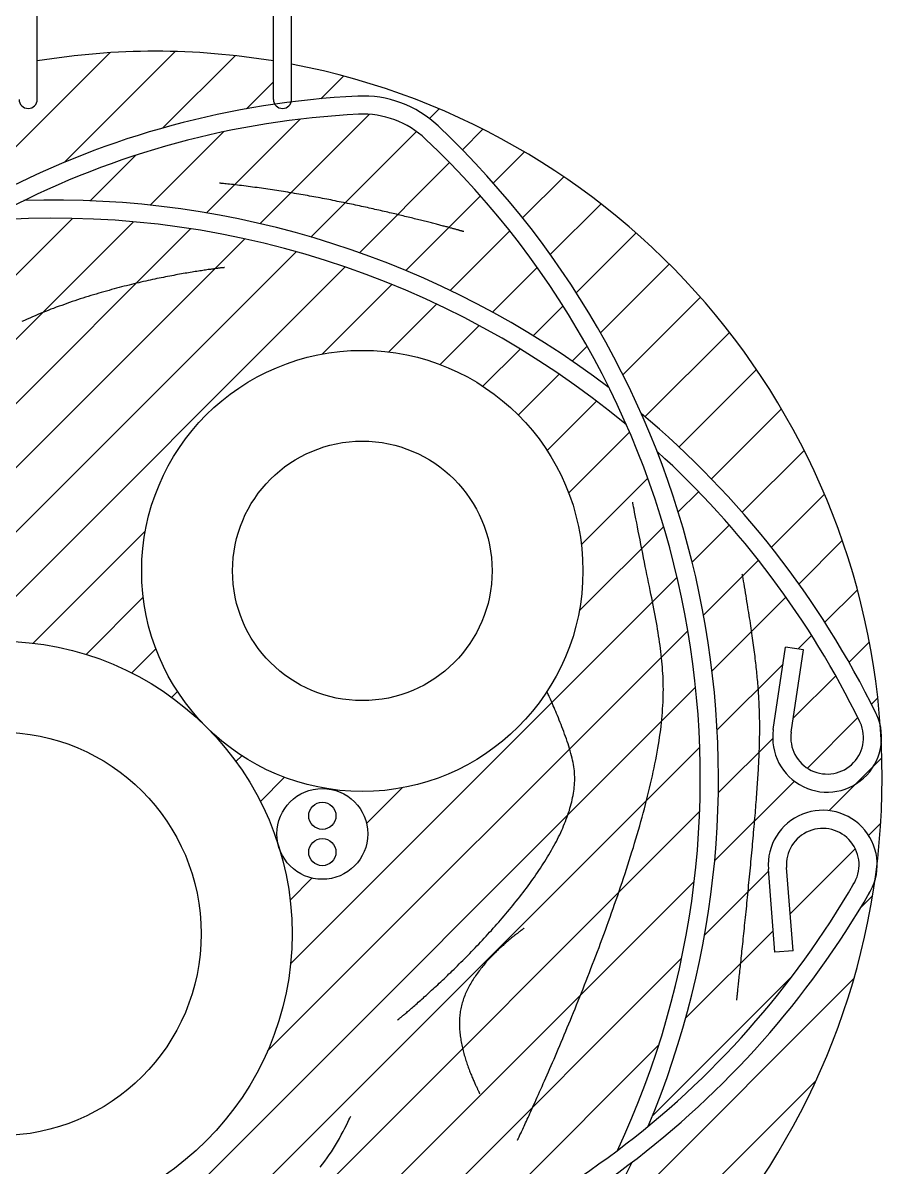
# Model space of a CAD drawing. Extents: x 443 to 1217, y -1921 to -677.
# Drawn here: x 564.62 to 577.21, y -1448.33 to -1431.55 of the extents above; entities that cross this region are included whole.
import ezdxf

# ---------------------------------------------------------------- set-up
doc = ezdxf.new("R2010")
doc.units = 0
doc.header["$MEASUREMENT"] = 0
for name, color, linetype in [('2', 2, 'CONTINUOUS'), ('3', 8, 'CONTINUOUS'), ('5', 7, 'CONTINUOUS')]:
    doc.layers.add(name, color=color, linetype=linetype)

msp = doc.modelspace()

# ---------------------------------------------------------------- linework, layer by layer
at = {"layer": '2', "color": 8, "linetype": 'Continuous'}
for p, q in [((563.654, -1434.22), (565.89, -1431.984)), ((565.224, -1433.591), (566.849, -1431.967)), ((566.669, -1433.088), (567.73, -1432.028)), ((568.982, -1432.659), (569.316, -1432.326)), ((567.893, -1432.807), (568.289, -1432.41)), ((570.586, -1432.939), (570.717, -1432.808)), ((567.308, -1434.334), (568.683, -1432.958)), ((568.092, -1434.491), (569.695, -1432.888)), ((566.48, -1434.22), (567.556, -1433.144)), ((568.839, -1434.687), (570.386, -1433.139)), ((571.06, -1433.408), (571.361, -1433.107)), ((565.602, -1434.156), (566.269, -1433.488)), ((571.513, -1433.896), (571.97, -1433.439)), ((569.55, -1434.917), (570.871, -1433.596)), ((571.943, -1434.408), (572.546, -1433.805)), ((570.23, -1435.179), (571.324, -1434.084)), ((572.348, -1434.944), (573.092, -1434.201)), ((558.024, -1442.676), (566.236, -1434.464)), ((558.214, -1441.544), (565.343, -1434.415)), ((558.211, -1443.431), (567.075, -1434.566)), ((570.88, -1435.47), (571.753, -1434.597)), ((572.729, -1435.506), (573.607, -1434.628)), ((558.436, -1444.147), (567.869, -1434.714)), ((562.551, -1440.974), (568.623, -1434.902)), ((563.83, -1440.638), (569.341, -1435.126)), ((571.503, -1435.79), (572.157, -1435.135)), ((573.084, -1436.092), (574.093, -1435.084)), ((569.007, -1436.402), (570.026, -1435.383)), ((569.979, -1436.372), (570.681, -1435.67)), ((573.413, -1436.706), (574.549, -1435.57)), ((572.099, -1436.136), (572.536, -1435.698)), ((570.735, -1436.557), (571.306, -1435.986)), ((573.737, -1437.323), (574.975, -1436.085)), ((571.36, -1436.874), (571.905, -1436.33)), ((572.669, -1436.507), (572.889, -1436.288)), ((571.88, -1437.296), (572.478, -1436.699)), ((574.235, -1437.767), (575.372, -1436.63)), ((572.302, -1437.816), (573.025, -1437.093)), ((574.71, -1438.234), (575.737, -1437.207)), ((572.619, -1438.441), (573.511, -1437.549)), ((575.162, -1438.724), (576.07, -1437.816)), ((572.805, -1439.198), (573.777, -1438.225)), ((574.224, -1438.72), (574.522, -1438.422)), ((575.59, -1439.238), (576.368, -1438.459)), ((564.765, -1440.644), (566.41, -1438.999)), ((572.774, -1440.17), (574.011, -1438.933)), ((574.429, -1439.457), (574.973, -1438.913)), ((575.994, -1439.776), (576.63, -1439.14)), ((574.596, -1440.232), (575.4, -1439.428)), ((568.539, -1445.347), (574.208, -1439.678)), ((576.373, -1440.338), (576.851, -1439.861)), ((565.543, -1440.808), (566.38, -1439.971)), ((574.72, -1441.049), (575.803, -1439.967)), ((568.202, -1446.625), (574.366, -1440.461)), ((575.982, -1440.729), (576.18, -1440.531)), ((566.213, -1441.08), (566.565, -1440.727)), ((576.728, -1440.925), (577.026, -1440.627)), ((574.795, -1441.916), (575.762, -1440.95)), ((575.912, -1441.741), (576.533, -1441.121)), ((565.041, -1450.729), (574.479, -1441.29)), ((566.797, -1441.438), (566.883, -1441.352)), ((577.056, -1441.539), (577.149, -1441.446)), ((576.118, -1442.477), (576.849, -1441.746)), ((574.812, -1442.841), (575.609, -1442.044)), ((565.99, -1450.721), (574.54, -1442.171)), ((567.739, -1442.38), (567.824, -1442.294)), ((576.437, -1443.1), (577.21, -1442.327)), ((568.097, -1442.964), (568.449, -1442.611)), ((574.758, -1443.838), (575.927, -1442.668)), ((569.198, -1442.804), (569.206, -1442.796)), ((569.654, -1443.289), (570.178, -1442.766)), ((567.017, -1450.636), (574.538, -1443.115)), ((577.016, -1443.463), (577.193, -1443.286)), ((575.865, -1444.614), (576.821, -1443.658)), ((574.611, -1444.927), (575.549, -1443.988)), ((568.149, -1450.447), (574.458, -1444.137)), ((568.533, -1444.411), (568.854, -1444.09)), ((576.901, -1444.52), (577.072, -1444.348)), ((574.333, -1446.145), (575.618, -1444.861)), ((569.431, -1450.106), (574.274, -1445.263)), ((572.893, -1449.469), (576.799, -1445.564)), ((573.847, -1447.574), (575.904, -1445.517)), ((570.981, -1449.498), (573.937, -1446.542)), ((571, -1452.305), (576.244, -1447.061))]:
    msp.add_line(p, q, dxfattribs=at)
at = {"layer": '3', "color": 3, "linetype": 'Continuous'}
for p, q in [((564.826, -1432.669), (564.826, -1429.032)), ((568.289, -1432.669), (568.289, -1429.032)), ((568.556, -1432.669), (568.556, -1429.032)), ((575.618, -1441.912), (575.799, -1440.702)), ((576.062, -1440.741), (575.799, -1440.702)), ((575.881, -1441.951), (576.062, -1440.741)), ((575.642, -1445.176), (575.546, -1443.956)), ((575.908, -1445.155), (575.812, -1443.936)), ((575.908, -1445.155), (575.642, -1445.176))]:
    msp.add_line(p, q, dxfattribs=at)
at = {"layer": '3', "color": 3}
for p, q in [((567.504, -1433.899), (567.497, -1433.897)), ((567.513, -1433.899), (567.504, -1433.899)), ((567.525, -1433.901), (567.513, -1433.899)), ((567.54, -1433.901), (567.525, -1433.901)), ((567.557, -1433.903), (567.54, -1433.901)), ((567.577, -1433.905), (567.557, -1433.903)), ((567.598, -1433.909), (567.577, -1433.905)), ((567.622, -1433.911), (567.598, -1433.909)), ((567.647, -1433.913), (567.622, -1433.911)), ((567.674, -1433.917), (567.647, -1433.913)), ((567.702, -1433.919), (567.674, -1433.917)), ((567.731, -1433.923), (567.702, -1433.919)), ((567.761, -1433.927), (567.731, -1433.923)), ((567.792, -1433.931), (567.761, -1433.927)), ((567.823, -1433.933), (567.792, -1433.931)), ((567.855, -1433.937), (567.823, -1433.933)), ((567.887, -1433.941), (567.855, -1433.937)), ((567.919, -1433.945), (567.887, -1433.941)), ((567.951, -1433.949), (567.919, -1433.945)), ((567.983, -1433.955), (567.951, -1433.949)), ((568.016, -1433.959), (567.983, -1433.955)), ((568.048, -1433.963), (568.016, -1433.959)), ((568.08, -1433.967), (568.048, -1433.963)), ((568.112, -1433.971), (568.08, -1433.967)), ((568.145, -1433.977), (568.112, -1433.971)), ((568.177, -1433.981), (568.145, -1433.977)), ((568.209, -1433.985), (568.177, -1433.981)), ((568.241, -1433.991), (568.209, -1433.985)), ((568.274, -1433.995), (568.241, -1433.991)), ((568.306, -1434.001), (568.274, -1433.995)), ((568.338, -1434.005), (568.306, -1434.001)), ((568.37, -1434.011), (568.338, -1434.005)), ((568.403, -1434.015), (568.37, -1434.011)), ((568.435, -1434.021), (568.403, -1434.015)), ((568.467, -1434.025), (568.435, -1434.021)), ((568.499, -1434.031), (568.467, -1434.025)), ((568.531, -1434.037), (568.499, -1434.031)), ((568.563, -1434.041), (568.531, -1434.037)), ((568.596, -1434.047), (568.563, -1434.041)), ((568.628, -1434.053), (568.596, -1434.047)), ((568.66, -1434.059), (568.628, -1434.053)), ((568.692, -1434.062), (568.66, -1434.059)), ((568.723, -1434.068), (568.692, -1434.062)), ((568.755, -1434.074), (568.723, -1434.068)), ((568.787, -1434.08), (568.755, -1434.074)), ((568.819, -1434.086), (568.787, -1434.08)), ((568.85, -1434.092), (568.819, -1434.086)), ((568.882, -1434.098), (568.85, -1434.092)), ((568.913, -1434.104), (568.882, -1434.098)), ((568.945, -1434.108), (568.913, -1434.104)), ((568.976, -1434.114), (568.945, -1434.108)), ((569.007, -1434.12), (568.976, -1434.114)), ((569.038, -1434.126), (569.007, -1434.12)), ((569.07, -1434.132), (569.038, -1434.126)), ((569.1, -1434.138), (569.07, -1434.132)), ((569.131, -1434.144), (569.1, -1434.138)), ((569.162, -1434.152), (569.131, -1434.144)), ((569.193, -1434.158), (569.162, -1434.152)), ((569.223, -1434.164), (569.193, -1434.158)), ((569.254, -1434.17), (569.223, -1434.164)), ((569.284, -1434.176), (569.254, -1434.17)), ((569.314, -1434.182), (569.284, -1434.176)), ((569.344, -1434.188), (569.314, -1434.182)), ((569.374, -1434.194), (569.344, -1434.188)), ((569.404, -1434.2), (569.374, -1434.194)), ((569.434, -1434.206), (569.404, -1434.2)), ((569.463, -1434.212), (569.434, -1434.206)), ((569.493, -1434.22), (569.463, -1434.212)), ((569.522, -1434.226), (569.493, -1434.22)), ((569.551, -1434.232), (569.522, -1434.226)), ((569.58, -1434.238), (569.551, -1434.232)), ((569.608, -1434.244), (569.58, -1434.238)), ((569.637, -1434.25), (569.608, -1434.244)), ((569.666, -1434.256), (569.637, -1434.25)), ((569.694, -1434.262), (569.666, -1434.256)), ((569.722, -1434.268), (569.694, -1434.262)), ((569.75, -1434.276), (569.722, -1434.268)), ((569.777, -1434.282), (569.75, -1434.276)), ((569.805, -1434.288), (569.777, -1434.282)), ((569.832, -1434.294), (569.805, -1434.288)), ((569.86, -1434.3), (569.832, -1434.294)), ((569.887, -1434.306), (569.86, -1434.3)), ((569.913, -1434.312), (569.887, -1434.306)), ((569.94, -1434.318), (569.913, -1434.312)), ((569.966, -1434.324), (569.94, -1434.318)), ((569.992, -1434.33), (569.966, -1434.324)), ((570.018, -1434.336), (569.992, -1434.33)), ((570.044, -1434.342), (570.018, -1434.336)), ((570.069, -1434.348), (570.044, -1434.342)), ((570.095, -1434.354), (570.069, -1434.348)), ((570.12, -1434.36), (570.095, -1434.354)), ((570.144, -1434.366), (570.12, -1434.36)), ((570.169, -1434.372), (570.144, -1434.366)), ((570.193, -1434.378), (570.169, -1434.372)), ((570.217, -1434.384), (570.193, -1434.378)), ((570.241, -1434.39), (570.217, -1434.384)), ((570.265, -1434.396), (570.241, -1434.39)), ((570.288, -1434.402), (570.265, -1434.396)), ((570.311, -1434.406), (570.288, -1434.402)), ((570.334, -1434.412), (570.311, -1434.406)), ((570.356, -1434.418), (570.334, -1434.412)), ((570.379, -1434.424), (570.356, -1434.418)), ((570.401, -1434.428), (570.379, -1434.424)), ((570.422, -1434.434), (570.401, -1434.428)), ((570.444, -1434.44), (570.422, -1434.434)), ((570.465, -1434.444), (570.444, -1434.44)), ((570.486, -1434.45), (570.465, -1434.444)), ((570.506, -1434.456), (570.486, -1434.45)), ((570.527, -1434.46), (570.506, -1434.456)), ((570.547, -1434.466), (570.527, -1434.46)), ((570.566, -1434.47), (570.547, -1434.466)), ((570.586, -1434.476), (570.566, -1434.47)), ((570.605, -1434.48), (570.586, -1434.476)), ((570.623, -1434.486), (570.605, -1434.48)), ((570.642, -1434.49), (570.623, -1434.486)), ((570.66, -1434.494), (570.642, -1434.49)), ((570.678, -1434.5), (570.66, -1434.494)), ((570.695, -1434.504), (570.678, -1434.5)), ((570.712, -1434.508), (570.695, -1434.504)), ((570.729, -1434.512), (570.712, -1434.508)), ((570.745, -1434.516), (570.729, -1434.512)), ((570.761, -1434.522), (570.745, -1434.516)), ((570.777, -1434.526), (570.761, -1434.522)), ((570.792, -1434.53), (570.777, -1434.526)), ((570.808, -1434.534), (570.792, -1434.53)), ((570.822, -1434.538), (570.808, -1434.534)), ((570.837, -1434.54), (570.822, -1434.538)), ((570.85, -1434.544), (570.837, -1434.54)), ((570.864, -1434.548), (570.85, -1434.544)), ((570.877, -1434.552), (570.864, -1434.548)), ((570.89, -1434.556), (570.877, -1434.552)), ((570.903, -1434.558), (570.89, -1434.556)), ((570.914, -1434.562), (570.903, -1434.558)), ((570.926, -1434.566), (570.914, -1434.562)), ((570.937, -1434.568), (570.926, -1434.566)), ((570.948, -1434.572), (570.937, -1434.568)), ((570.959, -1434.574), (570.948, -1434.572)), ((570.969, -1434.576), (570.959, -1434.574)), ((570.978, -1434.58), (570.969, -1434.576)), ((570.988, -1434.582), (570.978, -1434.58)), ((570.997, -1434.584), (570.988, -1434.582)), ((571.005, -1434.586), (570.997, -1434.584)), ((571.013, -1434.59), (571.005, -1434.586)), ((571.021, -1434.592), (571.013, -1434.59)), ((571.028, -1434.594), (571.021, -1434.592)), ((571.034, -1434.596), (571.028, -1434.594)), ((571.041, -1434.596), (571.034, -1434.596)), ((571.047, -1434.598), (571.041, -1434.596)), ((571.052, -1434.6), (571.047, -1434.598)), ((571.057, -1434.602), (571.052, -1434.6)), ((571.061, -1434.602), (571.057, -1434.602)), ((571.065, -1434.604), (571.061, -1434.602)), ((571.069, -1434.604), (571.065, -1434.604)), ((571.072, -1434.606), (571.069, -1434.604)), ((571.075, -1434.606), (571.072, -1434.606)), ((571.077, -1434.608), (571.075, -1434.606)), ((571.079, -1434.608), (571.077, -1434.608)), ((571.08, -1434.608), (571.079, -1434.608)), ((571.081, -1434.608), (571.08, -1434.608)), ((567.166, -1435.191), (567.143, -1435.195)), ((567.188, -1435.187), (567.166, -1435.191)), ((567.21, -1435.183), (567.188, -1435.187)), ((567.232, -1435.181), (567.21, -1435.183)), ((567.253, -1435.177), (567.232, -1435.181)), ((567.273, -1435.175), (567.253, -1435.177)), ((567.293, -1435.171), (567.273, -1435.175)), ((567.312, -1435.169), (567.293, -1435.171)), ((567.33, -1435.165), (567.312, -1435.169)), ((567.348, -1435.163), (567.33, -1435.165)), ((567.366, -1435.161), (567.348, -1435.163)), ((567.382, -1435.159), (567.366, -1435.161)), ((567.398, -1435.157), (567.382, -1435.159)), ((567.414, -1435.155), (567.398, -1435.157)), ((567.428, -1435.153), (567.414, -1435.155)), ((567.442, -1435.151), (567.428, -1435.153)), ((567.456, -1435.149), (567.442, -1435.151)), ((567.468, -1435.147), (567.456, -1435.149)), ((567.48, -1435.145), (567.468, -1435.147)), ((567.491, -1435.145), (567.48, -1435.145)), ((567.502, -1435.143), (567.491, -1435.145)), ((567.512, -1435.141), (567.502, -1435.143)), ((567.521, -1435.141), (567.512, -1435.141)), ((567.529, -1435.139), (567.521, -1435.141)), ((567.537, -1435.139), (567.529, -1435.139)), ((567.544, -1435.139), (567.537, -1435.139)), ((567.55, -1435.137), (567.544, -1435.139)), ((567.555, -1435.137), (567.55, -1435.137)), ((567.56, -1435.137), (567.555, -1435.137)), ((567.564, -1435.137), (567.56, -1435.137)), ((567.567, -1435.135), (567.564, -1435.137)), ((567.569, -1435.135), (567.567, -1435.135)), ((567.57, -1435.135), (567.569, -1435.135)), ((567.571, -1435.135), (567.57, -1435.135)), ((566.313, -1435.357), (566.278, -1435.365)), ((566.347, -1435.349), (566.313, -1435.357)), ((566.382, -1435.341), (566.347, -1435.349)), ((566.416, -1435.333), (566.382, -1435.341)), ((566.45, -1435.327), (566.416, -1435.333)), ((566.483, -1435.319), (566.45, -1435.327)), ((566.516, -1435.311), (566.483, -1435.319)), ((566.549, -1435.305), (566.516, -1435.311)), ((566.581, -1435.297), (566.549, -1435.305)), ((566.613, -1435.291), (566.581, -1435.297)), ((566.645, -1435.285), (566.613, -1435.291)), ((566.676, -1435.279), (566.645, -1435.285)), ((566.707, -1435.273), (566.676, -1435.279)), ((566.738, -1435.267), (566.707, -1435.273)), ((566.768, -1435.261), (566.738, -1435.267)), ((566.797, -1435.255), (566.768, -1435.261)), ((566.827, -1435.249), (566.797, -1435.255)), ((566.856, -1435.243), (566.827, -1435.249)), ((566.884, -1435.239), (566.856, -1435.243)), ((566.912, -1435.233), (566.884, -1435.239)), ((566.94, -1435.229), (566.912, -1435.233)), ((566.967, -1435.223), (566.94, -1435.229)), ((566.993, -1435.219), (566.967, -1435.223)), ((567.02, -1435.215), (566.993, -1435.219)), ((567.045, -1435.211), (567.02, -1435.215)), ((567.07, -1435.205), (567.045, -1435.211)), ((567.095, -1435.201), (567.07, -1435.205)), ((567.119, -1435.197), (567.095, -1435.201)), ((567.143, -1435.195), (567.119, -1435.197)), ((565.689, -1435.523), (565.65, -1435.535)), ((565.727, -1435.511), (565.689, -1435.523)), ((565.765, -1435.501), (565.727, -1435.511)), ((565.803, -1435.489), (565.765, -1435.501)), ((565.841, -1435.479), (565.803, -1435.489)), ((565.878, -1435.469), (565.841, -1435.479)), ((565.916, -1435.457), (565.878, -1435.469)), ((565.953, -1435.447), (565.916, -1435.457)), ((565.99, -1435.437), (565.953, -1435.447)), ((566.027, -1435.429), (565.99, -1435.437)), ((566.063, -1435.419), (566.027, -1435.429)), ((566.1, -1435.409), (566.063, -1435.419)), ((566.136, -1435.401), (566.1, -1435.409)), ((566.172, -1435.391), (566.136, -1435.401)), ((566.207, -1435.383), (566.172, -1435.391)), ((566.243, -1435.373), (566.207, -1435.383)), ((566.278, -1435.365), (566.243, -1435.373)), ((565.184, -1435.689), (565.145, -1435.703)), ((565.223, -1435.675), (565.184, -1435.689)), ((565.262, -1435.661), (565.223, -1435.675)), ((565.301, -1435.647), (565.262, -1435.661)), ((565.34, -1435.633), (565.301, -1435.647)), ((565.379, -1435.621), (565.34, -1435.633)), ((565.418, -1435.607), (565.379, -1435.621)), ((565.457, -1435.595), (565.418, -1435.607)), ((565.496, -1435.583), (565.457, -1435.595)), ((565.535, -1435.569), (565.496, -1435.583)), ((565.573, -1435.557), (565.535, -1435.569)), ((565.612, -1435.545), (565.573, -1435.557)), ((565.65, -1435.535), (565.612, -1435.545)), ((564.754, -1435.859), (564.715, -1435.875)), ((564.793, -1435.843), (564.754, -1435.859)), ((564.832, -1435.825), (564.793, -1435.843)), ((564.871, -1435.809), (564.832, -1435.825)), ((564.91, -1435.793), (564.871, -1435.809)), ((564.949, -1435.777), (564.91, -1435.793)), ((564.988, -1435.763), (564.949, -1435.777)), ((565.027, -1435.747), (564.988, -1435.763)), ((565.066, -1435.733), (565.027, -1435.747)), ((565.105, -1435.717), (565.066, -1435.733)), ((565.145, -1435.703), (565.105, -1435.717)), ((564.638, -1435.911), (564.6, -1435.927)), ((564.677, -1435.893), (564.638, -1435.911)), ((564.715, -1435.875), (564.677, -1435.893)), ((573.56, -1438.592), (573.557, -1438.578)), ((573.564, -1438.614), (573.56, -1438.592)), ((573.57, -1438.644), (573.564, -1438.614)), ((573.577, -1438.68), (573.57, -1438.644)), ((573.585, -1438.722), (573.577, -1438.68)), ((573.595, -1438.77), (573.585, -1438.722)), ((573.605, -1438.822), (573.595, -1438.77)), ((573.615, -1438.878), (573.605, -1438.822)), ((573.627, -1438.938), (573.615, -1438.878)), ((573.639, -1439), (573.627, -1438.938)), ((573.651, -1439.064), (573.639, -1439)), ((573.664, -1439.127), (573.651, -1439.064)), ((573.677, -1439.195), (573.664, -1439.127)), ((573.69, -1439.261), (573.677, -1439.195)), ((573.703, -1439.327), (573.69, -1439.261)), ((573.716, -1439.391), (573.703, -1439.327)), ((573.728, -1439.455), (573.716, -1439.391)), ((573.741, -1439.517), (573.728, -1439.455)), ((573.753, -1439.579), (573.741, -1439.517)), ((573.766, -1439.639), (573.753, -1439.579)), ((573.778, -1439.697), (573.766, -1439.639)), ((573.789, -1439.755), (573.778, -1439.697)), ((575.166, -1439.643), (575.164, -1439.631)), ((575.17, -1439.665), (575.166, -1439.643)), ((575.175, -1439.695), (575.17, -1439.665)), ((575.182, -1439.733), (575.175, -1439.695)), ((573.801, -1439.813), (573.789, -1439.755)), ((573.813, -1439.869), (573.801, -1439.813)), ((573.824, -1439.925), (573.813, -1439.869)), ((575.189, -1439.775), (575.182, -1439.733)), ((575.196, -1439.817), (575.189, -1439.775)), ((575.204, -1439.863), (575.196, -1439.817)), ((575.211, -1439.907), (575.204, -1439.863)), ((573.835, -1439.979), (573.824, -1439.925)), ((573.845, -1440.033), (573.835, -1439.979)), ((573.856, -1440.085), (573.845, -1440.033)), ((575.218, -1439.949), (575.211, -1439.907)), ((575.225, -1439.991), (575.218, -1439.949)), ((575.232, -1440.033), (575.225, -1439.991)), ((575.239, -1440.075), (575.232, -1440.033)), ((573.866, -1440.138), (573.856, -1440.085)), ((573.876, -1440.188), (573.866, -1440.138)), ((573.886, -1440.24), (573.876, -1440.188)), ((575.246, -1440.116), (575.239, -1440.075)), ((575.252, -1440.156), (575.246, -1440.116)), ((575.258, -1440.196), (575.252, -1440.156)), ((575.265, -1440.236), (575.258, -1440.196)), ((573.895, -1440.29), (573.886, -1440.24)), ((573.904, -1440.34), (573.895, -1440.29)), ((573.913, -1440.388), (573.904, -1440.34)), ((573.921, -1440.438), (573.913, -1440.388)), ((575.271, -1440.274), (575.265, -1440.236)), ((575.277, -1440.312), (575.271, -1440.274)), ((575.283, -1440.35), (575.277, -1440.312)), ((575.288, -1440.388), (575.283, -1440.35)), ((575.294, -1440.426), (575.288, -1440.388)), ((573.929, -1440.486), (573.921, -1440.438)), ((573.937, -1440.534), (573.929, -1440.486)), ((573.944, -1440.582), (573.937, -1440.534)), ((575.299, -1440.462), (575.294, -1440.426)), ((575.305, -1440.498), (575.299, -1440.462)), ((575.31, -1440.534), (575.305, -1440.498)), ((575.315, -1440.57), (575.31, -1440.534)), ((573.951, -1440.628), (573.944, -1440.582)), ((573.958, -1440.676), (573.951, -1440.628)), ((573.964, -1440.722), (573.958, -1440.676)), ((573.97, -1440.768), (573.964, -1440.722)), ((575.32, -1440.604), (575.315, -1440.57)), ((575.325, -1440.638), (575.32, -1440.604)), ((575.329, -1440.674), (575.325, -1440.638)), ((575.334, -1440.708), (575.329, -1440.674)), ((575.338, -1440.74), (575.334, -1440.708)), ((573.975, -1440.814), (573.97, -1440.768)), ((573.98, -1440.86), (573.975, -1440.814)), ((573.985, -1440.906), (573.98, -1440.86)), ((575.342, -1440.774), (575.338, -1440.74)), ((575.346, -1440.806), (575.342, -1440.774)), ((575.351, -1440.84), (575.346, -1440.806)), ((575.354, -1440.872), (575.351, -1440.84)), ((575.358, -1440.904), (575.354, -1440.872)), ((573.989, -1440.952), (573.985, -1440.906)), ((573.993, -1440.998), (573.989, -1440.952)), ((573.996, -1441.044), (573.993, -1440.998)), ((573.999, -1441.09), (573.996, -1441.044)), ((575.362, -1440.936), (575.358, -1440.904)), ((575.366, -1440.968), (575.362, -1440.936)), ((575.369, -1440.998), (575.366, -1440.968)), ((575.372, -1441.03), (575.369, -1440.998)), ((575.375, -1441.06), (575.372, -1441.03)), ((575.379, -1441.09), (575.375, -1441.06)), ((574.001, -1441.135), (573.999, -1441.09)), ((574.003, -1441.181), (574.001, -1441.135)), ((574.004, -1441.227), (574.003, -1441.181)), ((574.005, -1441.273), (574.004, -1441.227)), ((575.382, -1441.119), (575.379, -1441.09)), ((575.384, -1441.149), (575.382, -1441.119)), ((575.387, -1441.179), (575.384, -1441.149)), ((575.39, -1441.209), (575.387, -1441.179)), ((575.392, -1441.239), (575.39, -1441.209)), ((572.304, -1441.361), (572.301, -1441.353)), ((572.308, -1441.371), (572.304, -1441.361)), ((572.312, -1441.383), (572.308, -1441.371)), ((572.318, -1441.395), (572.312, -1441.383)), ((572.325, -1441.411), (572.318, -1441.395)), ((574.006, -1441.321), (574.005, -1441.273)), ((574.005, -1441.367), (574.006, -1441.321)), ((574.005, -1441.415), (574.005, -1441.367)), ((575.395, -1441.269), (575.392, -1441.239)), ((575.397, -1441.297), (575.395, -1441.269)), ((575.399, -1441.327), (575.397, -1441.297)), ((575.401, -1441.355), (575.399, -1441.327)), ((575.403, -1441.385), (575.401, -1441.355)), ((575.405, -1441.413), (575.403, -1441.385)), ((572.332, -1441.427), (572.325, -1441.411)), ((572.341, -1441.447), (572.332, -1441.427)), ((572.35, -1441.467), (572.341, -1441.447)), ((572.359, -1441.489), (572.35, -1441.467)), ((572.369, -1441.511), (572.359, -1441.489)), ((572.38, -1441.535), (572.369, -1441.511)), ((572.391, -1441.561), (572.38, -1441.535)), ((572.403, -1441.589), (572.391, -1441.561)), ((573.996, -1441.609), (573.999, -1441.559)), ((573.999, -1441.559), (574.002, -1441.511)), ((574.002, -1441.511), (574.004, -1441.463)), ((574.004, -1441.463), (574.005, -1441.415)), ((575.406, -1441.443), (575.405, -1441.413)), ((575.408, -1441.471), (575.406, -1441.443)), ((575.41, -1441.499), (575.408, -1441.471)), ((575.411, -1441.529), (575.41, -1441.499)), ((575.412, -1441.557), (575.411, -1441.529)), ((575.413, -1441.585), (575.412, -1441.557)), ((572.415, -1441.617), (572.403, -1441.589)), ((572.428, -1441.645), (572.415, -1441.617)), ((572.44, -1441.675), (572.428, -1441.645)), ((572.453, -1441.707), (572.44, -1441.675)), ((572.467, -1441.739), (572.453, -1441.707)), ((573.984, -1441.759), (573.989, -1441.709)), ((573.989, -1441.709), (573.993, -1441.659)), ((573.993, -1441.659), (573.996, -1441.609)), ((575.414, -1441.613), (575.413, -1441.585)), ((575.415, -1441.641), (575.414, -1441.613)), ((575.416, -1441.671), (575.415, -1441.641)), ((575.417, -1441.699), (575.416, -1441.671)), ((575.418, -1441.727), (575.417, -1441.699)), ((575.418, -1441.755), (575.418, -1441.727)), ((572.48, -1441.771), (572.467, -1441.739)), ((572.493, -1441.805), (572.48, -1441.771)), ((572.507, -1441.837), (572.493, -1441.805)), ((572.52, -1441.873), (572.507, -1441.837)), ((572.533, -1441.907), (572.52, -1441.873)), ((573.967, -1441.915), (573.973, -1441.863)), ((573.973, -1441.863), (573.979, -1441.811)), ((573.979, -1441.811), (573.984, -1441.759)), ((575.419, -1441.785), (575.418, -1441.755)), ((575.419, -1441.813), (575.419, -1441.785)), ((575.419, -1441.841), (575.419, -1441.813)), ((575.419, -1441.871), (575.419, -1441.841)), ((575.419, -1441.899), (575.419, -1441.871)), ((575.419, -1441.929), (575.419, -1441.899)), ((572.546, -1441.941), (572.533, -1441.907)), ((572.559, -1441.977), (572.546, -1441.941)), ((572.572, -1442.013), (572.559, -1441.977)), ((572.585, -1442.049), (572.572, -1442.013)), ((572.597, -1442.085), (572.585, -1442.049)), ((573.944, -1442.077), (573.952, -1442.023)), ((573.952, -1442.023), (573.959, -1441.969)), ((573.959, -1441.969), (573.967, -1441.915)), ((575.417, -1442.075), (575.418, -1442.045)), ((575.418, -1442.015), (575.419, -1441.987)), ((575.418, -1442.045), (575.418, -1442.015)), ((575.419, -1441.957), (575.419, -1441.929)), ((575.419, -1441.987), (575.419, -1441.957)), ((572.609, -1442.118), (572.597, -1442.085)), ((572.62, -1442.154), (572.609, -1442.118)), ((572.631, -1442.19), (572.62, -1442.154)), ((572.641, -1442.224), (572.631, -1442.19)), ((572.651, -1442.26), (572.641, -1442.224)), ((573.916, -1442.242), (573.926, -1442.186)), ((573.926, -1442.186), (573.935, -1442.13)), ((573.935, -1442.13), (573.944, -1442.077)), ((575.412, -1442.256), (575.413, -1442.224)), ((575.413, -1442.224), (575.414, -1442.194)), ((575.414, -1442.194), (575.415, -1442.164)), ((575.415, -1442.164), (575.416, -1442.134)), ((575.416, -1442.134), (575.417, -1442.104)), ((575.417, -1442.104), (575.417, -1442.075)), ((572.66, -1442.294), (572.651, -1442.26)), ((572.668, -1442.328), (572.66, -1442.294)), ((572.676, -1442.36), (572.668, -1442.328)), ((572.683, -1442.392), (572.676, -1442.36)), ((572.689, -1442.424), (572.683, -1442.392)), ((573.883, -1442.414), (573.895, -1442.356)), ((573.895, -1442.356), (573.906, -1442.3)), ((573.906, -1442.3), (573.916, -1442.242)), ((575.405, -1442.414), (575.406, -1442.382)), ((575.406, -1442.382), (575.408, -1442.35)), ((575.408, -1442.35), (575.409, -1442.318)), ((575.409, -1442.318), (575.411, -1442.286)), ((575.411, -1442.286), (575.412, -1442.256)), ((572.694, -1442.456), (572.689, -1442.424)), ((572.698, -1442.486), (572.694, -1442.456)), ((572.701, -1442.516), (572.698, -1442.486)), ((572.704, -1442.546), (572.701, -1442.516)), ((572.705, -1442.574), (572.704, -1442.546)), ((572.706, -1442.604), (572.705, -1442.574)), ((573.846, -1442.59), (573.859, -1442.53)), ((573.859, -1442.53), (573.871, -1442.472)), ((573.871, -1442.472), (573.883, -1442.414)), ((575.395, -1442.578), (575.397, -1442.544)), ((575.397, -1442.544), (575.399, -1442.512)), ((575.399, -1442.512), (575.401, -1442.478)), ((575.401, -1442.478), (575.403, -1442.446)), ((575.403, -1442.446), (575.405, -1442.414)), ((572.7, -1442.754), (572.703, -1442.724)), ((572.703, -1442.724), (572.705, -1442.694)), ((572.705, -1442.694), (572.706, -1442.664)), ((572.706, -1442.634), (572.706, -1442.604)), ((572.706, -1442.664), (572.706, -1442.634)), ((573.805, -1442.768), (573.819, -1442.708)), ((573.819, -1442.708), (573.833, -1442.648)), ((573.833, -1442.648), (573.846, -1442.59)), ((575.384, -1442.752), (575.386, -1442.716)), ((575.386, -1442.716), (575.389, -1442.682)), ((575.389, -1442.682), (575.391, -1442.648)), ((575.391, -1442.648), (575.393, -1442.612)), ((575.393, -1442.612), (575.395, -1442.578)), ((572.67, -1442.94), (572.676, -1442.908)), ((572.676, -1442.908), (572.682, -1442.878)), ((572.682, -1442.878), (572.688, -1442.846)), ((572.688, -1442.846), (572.693, -1442.816)), ((572.693, -1442.816), (572.697, -1442.784)), ((572.697, -1442.784), (572.7, -1442.754)), ((573.76, -1442.95), (573.775, -1442.89)), ((573.775, -1442.89), (573.79, -1442.828)), ((573.79, -1442.828), (573.805, -1442.768)), ((575.37, -1442.936), (575.373, -1442.898)), ((575.373, -1442.898), (575.376, -1442.862)), ((575.376, -1442.862), (575.379, -1442.824)), ((575.379, -1442.824), (575.381, -1442.788)), ((575.381, -1442.788), (575.384, -1442.752)), ((572.628, -1443.098), (572.637, -1443.066)), ((572.637, -1443.066), (572.646, -1443.034)), ((572.646, -1443.034), (572.655, -1443.002)), ((572.655, -1443.002), (572.663, -1442.97)), ((572.663, -1442.97), (572.67, -1442.94)), ((573.711, -1443.135), (573.728, -1443.074)), ((573.728, -1443.074), (573.744, -1443.012)), ((573.744, -1443.012), (573.76, -1442.95)), ((575.358, -1443.092), (575.361, -1443.052)), ((575.361, -1443.052), (575.364, -1443.014)), ((575.364, -1443.014), (575.367, -1442.974)), ((575.367, -1442.974), (575.37, -1442.936)), ((572.571, -1443.257), (572.583, -1443.225)), ((572.583, -1443.225), (572.595, -1443.193)), ((572.595, -1443.193), (572.606, -1443.161)), ((572.606, -1443.161), (572.617, -1443.129)), ((572.617, -1443.129), (572.628, -1443.098)), ((573.677, -1443.261), (573.694, -1443.197)), ((573.694, -1443.197), (573.711, -1443.135)), ((575.344, -1443.253), (575.348, -1443.211)), ((575.348, -1443.211), (575.351, -1443.171)), ((575.351, -1443.171), (575.355, -1443.131)), ((575.355, -1443.131), (575.358, -1443.092)), ((572.501, -1443.419), (572.516, -1443.387)), ((572.516, -1443.387), (572.53, -1443.355)), ((572.53, -1443.355), (572.544, -1443.321)), ((572.544, -1443.321), (572.558, -1443.289)), ((572.558, -1443.289), (572.571, -1443.257)), ((573.623, -1443.449), (573.641, -1443.385)), ((573.641, -1443.385), (573.659, -1443.323)), ((573.659, -1443.323), (573.677, -1443.261)), ((575.33, -1443.419), (575.334, -1443.377)), ((575.334, -1443.377), (575.337, -1443.335)), ((575.337, -1443.335), (575.341, -1443.293)), ((575.341, -1443.293), (575.344, -1443.253)), ((572.419, -1443.583), (572.437, -1443.551)), ((572.437, -1443.551), (572.453, -1443.517)), ((572.453, -1443.517), (572.47, -1443.485)), ((572.47, -1443.485), (572.486, -1443.453)), ((572.486, -1443.453), (572.501, -1443.419)), ((573.566, -1443.639), (573.585, -1443.575)), ((573.585, -1443.575), (573.604, -1443.513)), ((573.604, -1443.513), (573.623, -1443.449)), ((575.315, -1443.591), (575.319, -1443.547)), ((575.319, -1443.547), (575.323, -1443.505)), ((575.323, -1443.505), (575.326, -1443.461)), ((575.326, -1443.461), (575.33, -1443.419)), ((572.307, -1443.779), (572.327, -1443.747)), ((572.327, -1443.747), (572.346, -1443.715)), ((572.346, -1443.715), (572.365, -1443.681)), ((572.365, -1443.681), (572.383, -1443.649)), ((572.383, -1443.649), (572.402, -1443.615)), ((572.402, -1443.615), (572.419, -1443.583)), ((573.526, -1443.767), (573.546, -1443.703)), ((573.546, -1443.703), (573.566, -1443.639)), ((575.299, -1443.763), (575.303, -1443.719)), ((575.303, -1443.719), (575.307, -1443.677)), ((575.307, -1443.677), (575.311, -1443.633)), ((575.311, -1443.633), (575.315, -1443.591)), ((572.204, -1443.943), (572.225, -1443.911)), ((572.225, -1443.911), (572.246, -1443.879)), ((572.246, -1443.879), (572.267, -1443.845)), ((572.267, -1443.845), (572.287, -1443.813)), ((572.287, -1443.813), (572.307, -1443.779)), ((573.465, -1443.959), (573.486, -1443.895)), ((573.486, -1443.895), (573.506, -1443.831)), ((573.506, -1443.831), (573.526, -1443.767)), ((575.282, -1443.939), (575.287, -1443.895)), ((575.287, -1443.895), (575.291, -1443.851)), ((575.291, -1443.851), (575.295, -1443.807)), ((575.295, -1443.807), (575.299, -1443.763)), ((572.092, -1444.107), (572.115, -1444.075)), ((572.115, -1444.075), (572.138, -1444.041)), ((572.138, -1444.041), (572.16, -1444.009)), ((572.16, -1444.009), (572.182, -1443.977)), ((572.182, -1443.977), (572.204, -1443.943)), ((573.423, -1444.089), (573.444, -1444.023)), ((573.444, -1444.023), (573.465, -1443.959)), ((575.266, -1444.113), (575.27, -1444.069)), ((575.27, -1444.069), (575.274, -1444.025)), ((575.274, -1444.025), (575.278, -1443.981)), ((575.278, -1443.981), (575.282, -1443.939)), ((571.974, -1444.268), (571.998, -1444.236)), ((571.998, -1444.236), (572.022, -1444.202)), ((572.022, -1444.202), (572.046, -1444.17)), ((572.046, -1444.17), (572.069, -1444.138)), ((572.069, -1444.138), (572.092, -1444.107)), ((573.359, -1444.28), (573.38, -1444.216)), ((573.38, -1444.216), (573.402, -1444.152)), ((573.402, -1444.152), (573.423, -1444.089)), ((575.249, -1444.286), (575.253, -1444.242)), ((575.253, -1444.242), (575.257, -1444.2)), ((575.257, -1444.2), (575.261, -1444.156)), ((575.261, -1444.156), (575.266, -1444.113)), ((571.85, -1444.426), (571.876, -1444.394)), ((571.876, -1444.394), (571.901, -1444.364)), ((571.901, -1444.364), (571.925, -1444.332)), ((571.925, -1444.332), (571.95, -1444.3)), ((571.95, -1444.3), (571.974, -1444.268)), ((573.292, -1444.472), (573.315, -1444.408)), ((573.315, -1444.408), (573.337, -1444.344)), ((573.337, -1444.344), (573.359, -1444.28)), ((575.232, -1444.456), (575.236, -1444.414)), ((575.236, -1444.414), (575.24, -1444.372)), ((575.24, -1444.372), (575.245, -1444.328)), ((575.245, -1444.328), (575.249, -1444.286)), ((571.697, -1444.614), (571.723, -1444.582)), ((571.723, -1444.582), (571.748, -1444.552)), ((571.748, -1444.552), (571.774, -1444.52)), ((571.774, -1444.52), (571.8, -1444.49)), ((571.8, -1444.49), (571.825, -1444.458)), ((571.825, -1444.458), (571.85, -1444.426)), ((573.247, -1444.6), (573.27, -1444.536)), ((573.27, -1444.536), (573.292, -1444.472)), ((575.215, -1444.624), (575.219, -1444.582)), ((575.219, -1444.582), (575.223, -1444.54)), ((575.223, -1444.54), (575.228, -1444.498)), ((575.228, -1444.498), (575.232, -1444.456)), ((571.565, -1444.766), (571.592, -1444.736)), ((571.592, -1444.736), (571.618, -1444.706)), ((571.618, -1444.706), (571.644, -1444.676)), ((571.644, -1444.676), (571.671, -1444.644)), ((571.671, -1444.644), (571.697, -1444.614)), ((573.179, -1444.792), (573.202, -1444.728)), ((573.202, -1444.728), (573.225, -1444.664)), ((573.225, -1444.664), (573.247, -1444.6)), ((575.198, -1444.786), (575.203, -1444.746)), ((575.203, -1444.746), (575.207, -1444.706)), ((575.207, -1444.706), (575.211, -1444.666)), ((575.211, -1444.666), (575.215, -1444.624)), ((571.406, -1444.942), (571.433, -1444.914)), ((571.433, -1444.914), (571.459, -1444.884)), ((571.459, -1444.884), (571.486, -1444.856)), ((571.486, -1444.856), (571.512, -1444.826)), ((571.512, -1444.826), (571.539, -1444.796)), ((571.539, -1444.796), (571.565, -1444.766)), ((571.837, -1444.922), (571.826, -1444.93)), ((571.847, -1444.914), (571.837, -1444.922)), ((571.857, -1444.906), (571.847, -1444.914)), ((571.866, -1444.9), (571.857, -1444.906)), ((571.875, -1444.892), (571.866, -1444.9)), ((571.884, -1444.886), (571.875, -1444.892)), ((571.893, -1444.878), (571.884, -1444.886)), ((571.901, -1444.872), (571.893, -1444.878)), ((571.908, -1444.866), (571.901, -1444.872)), ((571.915, -1444.86), (571.908, -1444.866)), ((571.922, -1444.856), (571.915, -1444.86)), ((571.929, -1444.85), (571.922, -1444.856)), ((571.935, -1444.846), (571.929, -1444.85)), ((571.94, -1444.842), (571.935, -1444.846)), ((571.945, -1444.838), (571.94, -1444.842)), ((571.95, -1444.834), (571.945, -1444.838)), ((571.954, -1444.83), (571.95, -1444.834)), ((571.958, -1444.828), (571.954, -1444.83)), ((571.961, -1444.824), (571.958, -1444.828)), ((573.11, -1444.98), (573.133, -1444.918)), ((573.133, -1444.918), (573.156, -1444.854)), ((573.156, -1444.854), (573.179, -1444.792)), ((575.182, -1444.942), (575.186, -1444.904)), ((575.186, -1444.904), (575.19, -1444.866)), ((575.19, -1444.866), (575.194, -1444.826)), ((575.194, -1444.826), (575.198, -1444.786)), ((571.247, -1445.112), (571.273, -1445.084)), ((571.273, -1445.084), (571.3, -1445.056)), ((571.3, -1445.056), (571.326, -1445.028)), ((571.326, -1445.028), (571.353, -1445)), ((571.353, -1445), (571.38, -1444.972)), ((571.38, -1444.972), (571.406, -1444.942)), ((571.641, -1445.088), (571.627, -1445.1)), ((571.655, -1445.076), (571.641, -1445.088)), ((571.668, -1445.064), (571.655, -1445.076)), ((571.682, -1445.052), (571.668, -1445.064)), ((571.695, -1445.04), (571.682, -1445.052)), ((571.708, -1445.03), (571.695, -1445.04)), ((571.721, -1445.018), (571.708, -1445.03)), ((571.733, -1445.008), (571.721, -1445.018)), ((571.746, -1444.996), (571.733, -1445.008)), ((571.758, -1444.986), (571.746, -1444.996)), ((571.77, -1444.976), (571.758, -1444.986)), ((571.782, -1444.966), (571.77, -1444.976)), ((571.793, -1444.958), (571.782, -1444.966)), ((571.805, -1444.948), (571.793, -1444.958)), ((571.816, -1444.94), (571.805, -1444.948)), ((571.826, -1444.93), (571.816, -1444.94)), ((573.063, -1445.106), (573.086, -1445.044)), ((573.086, -1445.044), (573.11, -1444.98)), ((575.163, -1445.125), (575.167, -1445.092)), ((575.167, -1445.092), (575.171, -1445.054)), ((575.171, -1445.054), (575.175, -1445.018)), ((575.175, -1445.018), (575.178, -1444.98)), ((575.178, -1444.98), (575.182, -1444.942)), ((571.09, -1445.273), (571.116, -1445.247)), ((571.116, -1445.247), (571.142, -1445.219)), ((571.142, -1445.219), (571.168, -1445.193)), ((571.168, -1445.193), (571.194, -1445.165)), ((571.194, -1445.165), (571.221, -1445.139)), ((571.221, -1445.139), (571.247, -1445.112)), ((571.472, -1445.253), (571.457, -1445.269)), ((571.486, -1445.239), (571.472, -1445.253)), ((571.5, -1445.223), (571.486, -1445.239)), ((571.515, -1445.209), (571.5, -1445.223)), ((571.529, -1445.195), (571.515, -1445.209)), ((571.543, -1445.181), (571.529, -1445.195)), ((571.557, -1445.167), (571.543, -1445.181)), ((571.572, -1445.153), (571.557, -1445.167)), ((571.586, -1445.139), (571.572, -1445.153)), ((571.6, -1445.125), (571.586, -1445.139)), ((571.614, -1445.114), (571.6, -1445.125)), ((571.627, -1445.1), (571.614, -1445.114)), ((572.992, -1445.291), (573.016, -1445.229)), ((573.016, -1445.229), (573.039, -1445.167)), ((573.039, -1445.167), (573.063, -1445.106)), ((575.149, -1445.263), (575.152, -1445.229)), ((575.152, -1445.229), (575.156, -1445.195)), ((575.156, -1445.195), (575.159, -1445.161)), ((575.159, -1445.161), (575.163, -1445.125)), ((570.912, -1445.449), (570.937, -1445.423)), ((570.937, -1445.423), (570.962, -1445.399)), ((570.962, -1445.399), (570.987, -1445.375)), ((570.987, -1445.375), (571.013, -1445.349)), ((571.013, -1445.349), (571.038, -1445.323)), ((571.038, -1445.323), (571.064, -1445.299)), ((571.064, -1445.299), (571.09, -1445.273)), ((571.331, -1445.415), (571.318, -1445.433)), ((571.345, -1445.399), (571.331, -1445.415)), ((571.359, -1445.381), (571.345, -1445.399)), ((571.373, -1445.365), (571.359, -1445.381)), ((571.387, -1445.349), (571.373, -1445.365)), ((571.401, -1445.331), (571.387, -1445.349)), ((571.415, -1445.315), (571.401, -1445.331)), ((571.429, -1445.299), (571.415, -1445.315)), ((571.443, -1445.283), (571.429, -1445.299)), ((571.457, -1445.269), (571.443, -1445.283)), ((572.922, -1445.475), (572.945, -1445.413)), ((572.945, -1445.413), (572.969, -1445.353)), ((572.969, -1445.353), (572.992, -1445.291)), ((575.129, -1445.449), (575.132, -1445.421)), ((575.132, -1445.421), (575.135, -1445.391)), ((575.135, -1445.391), (575.138, -1445.359)), ((575.138, -1445.359), (575.142, -1445.329)), ((575.142, -1445.329), (575.145, -1445.297)), ((575.145, -1445.297), (575.149, -1445.263)), ((570.744, -1445.609), (570.767, -1445.587)), ((570.767, -1445.587), (570.791, -1445.565)), ((570.791, -1445.565), (570.815, -1445.543)), ((570.815, -1445.543), (570.839, -1445.519)), ((570.839, -1445.519), (570.863, -1445.495)), ((570.863, -1445.495), (570.888, -1445.473)), ((570.888, -1445.473), (570.912, -1445.449)), ((571.216, -1445.577), (571.205, -1445.597)), ((571.228, -1445.559), (571.216, -1445.577)), ((571.241, -1445.541), (571.228, -1445.559)), ((571.253, -1445.521), (571.241, -1445.541)), ((571.266, -1445.503), (571.253, -1445.521)), ((571.279, -1445.485), (571.266, -1445.503)), ((571.292, -1445.467), (571.279, -1445.485)), ((571.305, -1445.449), (571.292, -1445.467)), ((571.318, -1445.433), (571.305, -1445.449)), ((572.851, -1445.655), (572.875, -1445.595)), ((572.875, -1445.595), (572.898, -1445.535)), ((572.898, -1445.535), (572.922, -1445.475)), ((575.112, -1445.607), (575.115, -1445.583)), ((575.115, -1445.583), (575.117, -1445.559)), ((575.117, -1445.559), (575.12, -1445.533)), ((575.12, -1445.533), (575.123, -1445.505)), ((575.123, -1445.505), (575.126, -1445.477)), ((575.126, -1445.477), (575.129, -1445.449)), ((570.567, -1445.773), (570.588, -1445.753)), ((570.588, -1445.753), (570.609, -1445.735)), ((570.609, -1445.735), (570.631, -1445.715)), ((570.631, -1445.715), (570.653, -1445.693)), ((570.653, -1445.693), (570.675, -1445.673)), ((570.675, -1445.673), (570.698, -1445.653)), ((570.698, -1445.653), (570.721, -1445.631)), ((570.721, -1445.631), (570.744, -1445.609)), ((571.12, -1445.753), (571.111, -1445.773)), ((571.13, -1445.733), (571.12, -1445.753)), ((571.139, -1445.713), (571.13, -1445.733)), ((571.15, -1445.693), (571.139, -1445.713)), ((571.16, -1445.673), (571.15, -1445.693)), ((571.171, -1445.653), (571.16, -1445.673)), ((571.182, -1445.635), (571.171, -1445.653)), ((571.193, -1445.615), (571.182, -1445.635)), ((571.205, -1445.597), (571.193, -1445.615)), ((572.804, -1445.773), (572.828, -1445.715)), ((572.828, -1445.715), (572.851, -1445.655)), ((575.094, -1445.769), (575.096, -1445.751)), ((575.096, -1445.751), (575.098, -1445.735)), ((575.098, -1445.735), (575.1, -1445.715)), ((575.1, -1445.715), (575.102, -1445.695)), ((575.102, -1445.695), (575.105, -1445.675)), ((575.105, -1445.675), (575.107, -1445.653)), ((575.107, -1445.653), (575.109, -1445.631)), ((575.109, -1445.631), (575.112, -1445.607)), ((570.377, -1445.943), (570.394, -1445.927)), ((570.394, -1445.927), (570.412, -1445.911)), ((570.412, -1445.911), (570.43, -1445.895)), ((570.43, -1445.895), (570.449, -1445.879)), ((570.449, -1445.879), (570.467, -1445.863)), ((570.467, -1445.863), (570.487, -1445.845)), ((570.487, -1445.845), (570.506, -1445.827)), ((570.506, -1445.827), (570.526, -1445.809)), ((570.526, -1445.809), (570.546, -1445.791)), ((570.546, -1445.791), (570.567, -1445.773)), ((571.058, -1445.919), (571.052, -1445.939)), ((571.064, -1445.897), (571.058, -1445.919)), ((571.071, -1445.877), (571.064, -1445.897)), ((571.078, -1445.855), (571.071, -1445.877)), ((571.086, -1445.835), (571.078, -1445.855)), ((571.094, -1445.813), (571.086, -1445.835)), ((571.102, -1445.793), (571.094, -1445.813)), ((571.111, -1445.773), (571.102, -1445.793)), ((572.734, -1445.947), (572.758, -1445.889)), ((572.758, -1445.889), (572.781, -1445.831)), ((572.781, -1445.831), (572.804, -1445.773)), ((575.082, -1445.877), (575.083, -1445.873)), ((575.082, -1445.881), (575.082, -1445.877)), ((575.082, -1445.881), (575.082, -1445.881)), ((575.083, -1445.869), (575.084, -1445.861)), ((575.083, -1445.873), (575.083, -1445.869)), ((575.084, -1445.861), (575.085, -1445.855)), ((575.085, -1445.855), (575.086, -1445.845)), ((575.086, -1445.845), (575.087, -1445.835)), ((575.087, -1445.835), (575.088, -1445.825)), ((575.088, -1445.825), (575.09, -1445.811)), ((575.09, -1445.811), (575.091, -1445.799)), ((575.091, -1445.799), (575.093, -1445.783)), ((575.093, -1445.783), (575.094, -1445.769)), ((570.187, -1446.107), (570.198, -1446.099)), ((570.198, -1446.099), (570.208, -1446.089)), ((570.208, -1446.089), (570.22, -1446.079)), ((570.22, -1446.079), (570.231, -1446.069)), ((570.231, -1446.069), (570.244, -1446.059)), ((570.244, -1446.059), (570.257, -1446.047)), ((570.257, -1446.047), (570.27, -1446.037)), ((570.27, -1446.037), (570.284, -1446.025)), ((570.284, -1446.025), (570.298, -1446.011)), ((570.298, -1446.011), (570.313, -1445.999)), ((570.313, -1445.999), (570.328, -1445.985)), ((570.328, -1445.985), (570.344, -1445.971)), ((570.344, -1445.971), (570.361, -1445.957)), ((570.361, -1445.957), (570.377, -1445.943)), ((571.023, -1446.091), (571.02, -1446.113)), ((571.025, -1446.069), (571.023, -1446.091)), ((571.029, -1446.047), (571.025, -1446.069)), ((571.032, -1446.025), (571.029, -1446.047)), ((571.036, -1446.005), (571.032, -1446.025)), ((571.041, -1445.983), (571.036, -1446.005)), ((571.046, -1445.961), (571.041, -1445.983)), ((571.052, -1445.939), (571.046, -1445.961)), ((572.666, -1446.117), (572.688, -1446.061)), ((572.688, -1446.061), (572.712, -1446.005)), ((572.712, -1446.005), (572.734, -1445.947)), ((570.11, -1446.172), (570.111, -1446.17)), ((570.111, -1446.17), (570.112, -1446.17)), ((570.112, -1446.17), (570.114, -1446.168)), ((570.114, -1446.168), (570.116, -1446.166)), ((570.116, -1446.166), (570.119, -1446.162)), ((570.119, -1446.162), (570.123, -1446.16)), ((570.123, -1446.16), (570.128, -1446.156)), ((570.128, -1446.156), (570.133, -1446.152)), ((570.133, -1446.152), (570.139, -1446.146)), ((570.139, -1446.146), (570.146, -1446.14)), ((570.146, -1446.14), (570.153, -1446.134)), ((570.153, -1446.134), (570.16, -1446.128)), ((570.16, -1446.128), (570.169, -1446.123)), ((570.169, -1446.123), (570.178, -1446.115)), ((570.178, -1446.115), (570.187, -1446.107)), ((571.017, -1446.158), (571.016, -1446.18)), ((571.016, -1446.18), (571.016, -1446.202)), ((571.016, -1446.202), (571.016, -1446.224)), ((571.016, -1446.224), (571.016, -1446.246)), ((571.016, -1446.246), (571.017, -1446.27)), ((571.019, -1446.136), (571.017, -1446.158)), ((571.02, -1446.113), (571.019, -1446.136)), ((572.597, -1446.282), (572.62, -1446.226)), ((572.62, -1446.226), (572.643, -1446.172)), ((572.643, -1446.172), (572.666, -1446.117)), ((571.017, -1446.27), (571.018, -1446.292)), ((571.018, -1446.292), (571.019, -1446.314)), ((571.019, -1446.314), (571.021, -1446.336)), ((571.021, -1446.336), (571.023, -1446.358)), ((571.023, -1446.358), (571.026, -1446.382)), ((571.026, -1446.382), (571.029, -1446.404)), ((571.029, -1446.404), (571.032, -1446.426)), ((571.032, -1446.426), (571.035, -1446.448)), ((572.531, -1446.44), (572.553, -1446.388)), ((572.553, -1446.388), (572.575, -1446.336)), ((572.575, -1446.336), (572.597, -1446.282)), ((571.035, -1446.448), (571.039, -1446.47)), ((571.039, -1446.47), (571.042, -1446.492)), ((571.042, -1446.492), (571.047, -1446.514)), ((571.047, -1446.514), (571.051, -1446.536)), ((571.051, -1446.536), (571.056, -1446.558)), ((571.056, -1446.558), (571.06, -1446.578)), ((571.06, -1446.578), (571.065, -1446.6)), ((571.065, -1446.6), (571.071, -1446.622)), ((572.445, -1446.646), (572.466, -1446.596)), ((572.466, -1446.596), (572.487, -1446.544)), ((572.487, -1446.544), (572.509, -1446.494)), ((572.509, -1446.494), (572.531, -1446.44)), ((571.071, -1446.622), (571.076, -1446.642)), ((571.076, -1446.642), (571.082, -1446.664)), ((571.082, -1446.664), (571.087, -1446.684)), ((571.087, -1446.684), (571.093, -1446.704)), ((571.093, -1446.704), (571.099, -1446.724)), ((571.099, -1446.724), (571.106, -1446.744)), ((571.106, -1446.744), (571.112, -1446.764)), ((571.112, -1446.764), (571.118, -1446.784)), ((572.382, -1446.792), (572.403, -1446.744)), ((572.403, -1446.744), (572.423, -1446.694)), ((572.423, -1446.694), (572.445, -1446.646)), ((571.118, -1446.784), (571.124, -1446.804)), ((571.124, -1446.804), (571.131, -1446.822)), ((571.131, -1446.822), (571.137, -1446.842)), ((571.137, -1446.842), (571.144, -1446.86)), ((571.144, -1446.86), (571.151, -1446.878)), ((571.151, -1446.878), (571.157, -1446.896)), ((571.157, -1446.896), (571.164, -1446.914)), ((571.164, -1446.914), (571.171, -1446.932)), ((571.171, -1446.932), (571.178, -1446.948)), ((572.302, -1446.976), (572.322, -1446.93)), ((572.322, -1446.93), (572.342, -1446.884)), ((572.342, -1446.884), (572.362, -1446.838)), ((572.362, -1446.838), (572.382, -1446.792)), ((571.178, -1446.948), (571.184, -1446.966)), ((571.184, -1446.966), (571.191, -1446.982)), ((571.191, -1446.982), (571.198, -1446.998)), ((571.198, -1446.998), (571.204, -1447.014)), ((571.204, -1447.014), (571.211, -1447.03)), ((571.211, -1447.03), (571.217, -1447.044)), ((571.217, -1447.044), (571.223, -1447.058)), ((571.223, -1447.058), (571.23, -1447.072)), ((571.23, -1447.072), (571.236, -1447.086)), ((571.236, -1447.086), (571.242, -1447.1)), ((571.242, -1447.1), (571.247, -1447.112)), ((572.227, -1447.145), (572.246, -1447.104)), ((572.246, -1447.104), (572.264, -1447.062)), ((572.264, -1447.062), (572.283, -1447.02)), ((572.283, -1447.02), (572.302, -1446.976)), ((571.247, -1447.112), (571.253, -1447.124)), ((571.253, -1447.124), (571.259, -1447.135)), ((571.259, -1447.135), (571.264, -1447.147)), ((571.264, -1447.147), (571.269, -1447.159)), ((571.269, -1447.159), (571.274, -1447.169)), ((571.274, -1447.169), (571.279, -1447.179)), ((571.279, -1447.179), (571.283, -1447.189)), ((571.283, -1447.189), (571.288, -1447.197)), ((571.288, -1447.197), (571.292, -1447.205)), ((571.292, -1447.205), (571.295, -1447.213)), ((571.295, -1447.213), (571.299, -1447.221)), ((571.299, -1447.221), (571.302, -1447.227)), ((571.302, -1447.227), (571.305, -1447.235)), ((571.305, -1447.235), (571.307, -1447.239)), ((571.307, -1447.239), (571.31, -1447.245)), ((571.31, -1447.245), (571.312, -1447.249)), ((571.312, -1447.249), (571.313, -1447.253)), ((572.157, -1447.303), (572.174, -1447.265)), ((572.174, -1447.265), (572.192, -1447.225)), ((572.192, -1447.225), (572.209, -1447.187)), ((572.209, -1447.187), (572.227, -1447.145)), ((572.094, -1447.445), (572.109, -1447.411)), ((572.109, -1447.411), (572.125, -1447.375)), ((572.125, -1447.375), (572.141, -1447.339)), ((572.141, -1447.339), (572.157, -1447.303)), ((569.396, -1447.637), (569.409, -1447.609)), ((569.409, -1447.609), (569.418, -1447.589)), ((569.418, -1447.589), (569.422, -1447.581)), ((572.011, -1447.627), (572.023, -1447.599)), ((572.023, -1447.599), (572.037, -1447.571)), ((572.037, -1447.571), (572.05, -1447.541)), ((572.05, -1447.541), (572.064, -1447.511)), ((572.064, -1447.511), (572.079, -1447.477)), ((572.079, -1447.477), (572.094, -1447.445)), ((569.311, -1447.807), (569.336, -1447.759)), ((569.336, -1447.759), (569.359, -1447.713)), ((569.359, -1447.713), (569.379, -1447.671)), ((569.379, -1447.671), (569.396, -1447.637)), ((571.935, -1447.791), (571.945, -1447.771)), ((571.945, -1447.771), (571.954, -1447.749)), ((571.954, -1447.749), (571.965, -1447.727)), ((571.965, -1447.727), (571.975, -1447.705)), ((571.975, -1447.705), (571.987, -1447.679)), ((571.987, -1447.679), (571.998, -1447.655)), ((571.998, -1447.655), (572.011, -1447.627)), ((569.228, -1447.957), (569.257, -1447.907)), ((569.257, -1447.907), (569.284, -1447.857)), ((569.284, -1447.857), (569.311, -1447.807)), ((571.869, -1447.929), (571.871, -1447.927)), ((571.869, -1447.931), (571.869, -1447.929)), ((571.871, -1447.927), (571.873, -1447.923)), ((571.873, -1447.923), (571.875, -1447.917)), ((571.875, -1447.917), (571.879, -1447.911)), ((571.879, -1447.911), (571.883, -1447.903)), ((571.883, -1447.903), (571.887, -1447.893)), ((571.887, -1447.893), (571.892, -1447.883)), ((571.892, -1447.883), (571.898, -1447.871)), ((571.898, -1447.871), (571.904, -1447.857)), ((571.904, -1447.857), (571.911, -1447.841)), ((571.911, -1447.841), (571.919, -1447.827)), ((571.919, -1447.827), (571.927, -1447.809)), ((571.927, -1447.809), (571.935, -1447.791)), ((569.107, -1448.148), (569.139, -1448.103)), ((569.139, -1448.103), (569.169, -1448.055)), ((569.169, -1448.055), (569.199, -1448.007)), ((569.199, -1448.007), (569.228, -1447.957)), ((569.01, -1448.286), (569.043, -1448.24)), ((569.043, -1448.24), (569.076, -1448.194)), ((569.076, -1448.194), (569.107, -1448.148)), ((568.976, -1448.33), (569.01, -1448.286))]:
    msp.add_line(p, q, dxfattribs=at)
at = {"layer": '3', "color": 3, "linetype": 'Continuous'}
for centre, radius, start, end in [((566.558, -1442.619), 10.656, 80.648, 99.352), ((566.558, -1442.619), 10.656, 280.8069, 79.1931), ((570.156, -1445.43), 12.825, 92.8172, 191.1441), ((564.693, -1432.669), 0.133, 180, 0), ((568.422, -1432.669), 0.133, 180, 0), ((569.604, -1434.217), 1.598, 46.5224, 92.8172), ((570.156, -1445.43), 12.558, 92.8172, 191.1441), ((569.604, -1434.217), 1.332, 46.5224, 92.8172), ((561.638, -1442.619), 13.176, 337.1835, 46.5224), ((561.638, -1442.619), 12.91, 334.9649, 46.5224), ((565.066, -1447.565), 13.42, 52.6234, 91.8574), ((565.066, -1447.565), 13.154, 50.3203, 94.3838), ((565.066, -1447.565), 13.42, 26.0148, 50.0508), ((565.066, -1447.565), 13.154, 26.0148, 47.7248), ((576.408, -1442.03), 0.799, 171.4839, 29.1675), ((576.408, -1442.03), 0.533, 171.4839, 29.1675), ((576.343, -1443.894), 0.799, 326.8325, 184.5161), ((576.343, -1443.894), 0.533, 326.8325, 184.5161), ((565.415, -1437.58), 13.154, 237.9493, 329.9852), ((565.415, -1437.58), 13.42, 237.9493, 329.9852), ((561.638, -1442.619), 13.176, 313.4255, 334.6769)]:
    msp.add_arc(centre, radius, start, end, dxfattribs=at)
at = {"layer": '5', "color": 3, "linetype": 'Continuous'}
for centre, radius in [((569.592, -1439.584), 3.235), ((569.592, -1439.584), 1.903), ((564.27, -1444.907), 4.292), ((564.27, -1444.907), 2.96), ((569.006, -1443.441), 0.666), ((569.006, -1443.175), 0.2), ((569.006, -1443.708), 0.2)]:
    msp.add_circle(centre, radius, dxfattribs=at)

doc.saveas('drawing.dxf')
